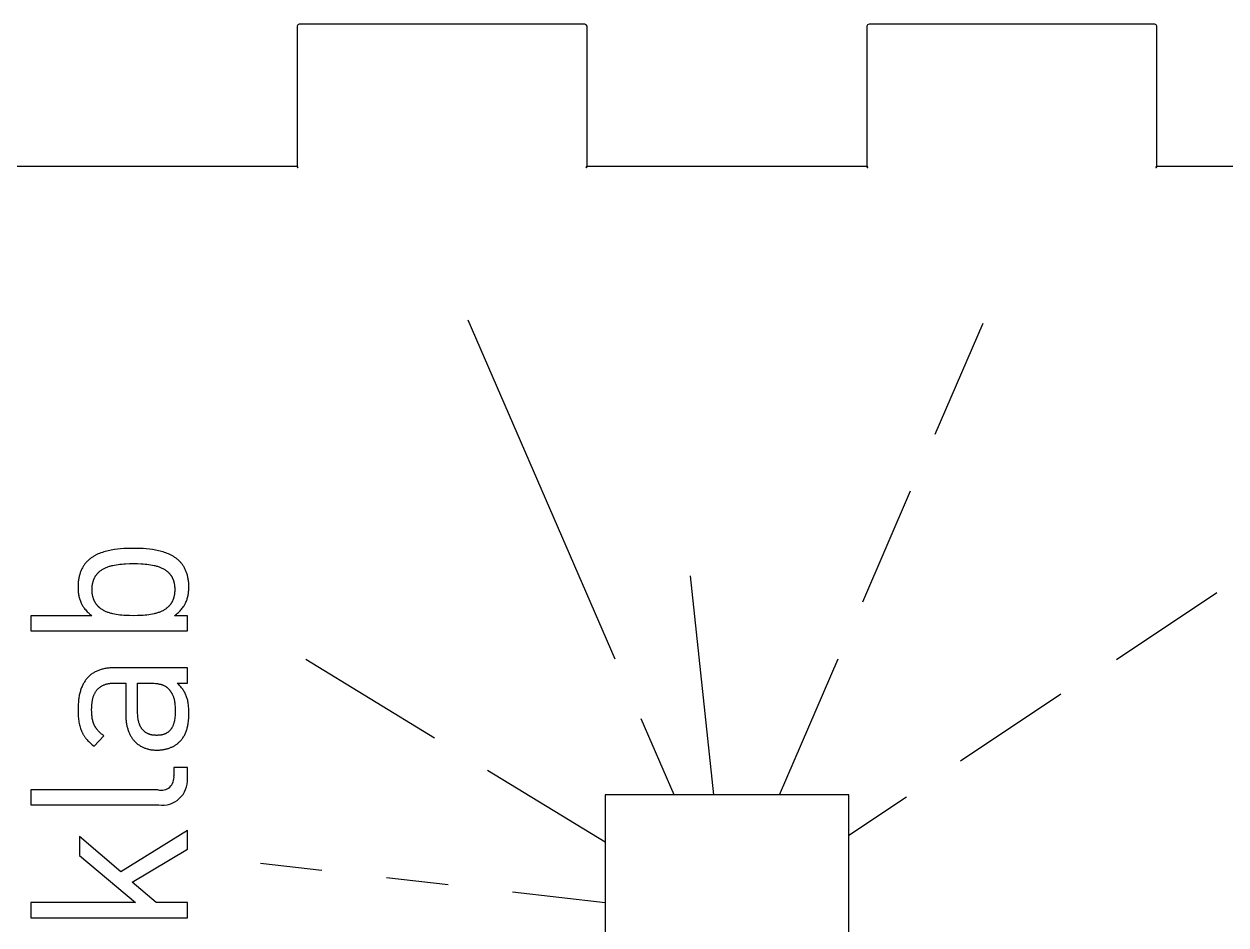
# Model space of a CAD drawing. Extents: x -86 to 84, y -61 to 112.
# Drawn here: x 4.38 to 38.13, y 74.99 to 100.3 of the extents above; entities that cross this region are included whole.
import ezdxf

# ---------------------------------------------------------------- set-up
doc = ezdxf.new("R2010")
doc.units = 0
doc.header["$MEASUREMENT"] = 0
doc.layers.add('CUT', color=30, linetype='CONTINUOUS')
doc.layers.add('ETCH', color=96, linetype='CONTINUOUS')

msp = doc.modelspace()

# ---------------------------------------------------------------- linework, layer by layer
at = {"layer": 'CUT', "color": 0}
for p, q in [((12.069, 100.279), (12.05, 100.242)), ((12.05, 100.242), (12.05, 100.229)), ((12.05, 100.229), (12.05, 96.299)), ((12.106, 100.299), (12.069, 100.279)), ((12.119, 100.299), (12.106, 100.299)), ((20.119, 100.299), (12.119, 100.299)), ((20.132, 100.299), (20.119, 100.299)), ((20.169, 100.279), (20.132, 100.299)), ((20.19, 100.242), (20.169, 100.279)), ((20.19, 100.229), (20.19, 100.242)), ((20.19, 96.299), (20.19, 100.229)), ((28.069, 100.279), (28.049, 100.242)), ((28.049, 100.242), (28.049, 100.229)), ((28.049, 100.229), (28.049, 96.299)), ((28.107, 100.299), (28.069, 100.279)), ((28.119, 100.299), (28.107, 100.299)), ((36.118, 100.299), (28.119, 100.299)), ((36.131, 100.299), (36.118, 100.299)), ((36.168, 100.279), (36.131, 100.299)), ((36.189, 100.242), (36.168, 100.279)), ((36.189, 100.229), (36.189, 100.242)), ((36.189, 96.299), (36.189, 100.229)), ((12.05, 96.299), (4.189, 96.299)), ((12.05, 96.299), (12.05, 96.292)), ((12.057, 96.299), (12.05, 96.299)), ((12.05, 96.292), (12.059, 96.271)), ((12.078, 96.29), (12.057, 96.299)), ((12.059, 96.271), (12.075, 96.273)), ((12.075, 96.273), (12.078, 96.29)), ((20.181, 96.299), (20.16, 96.29)), ((20.16, 96.29), (20.162, 96.273)), ((20.162, 96.273), (20.179, 96.271)), ((20.179, 96.271), (20.19, 96.292)), ((20.19, 96.299), (20.181, 96.299)), ((28.049, 96.299), (20.19, 96.299)), ((20.19, 96.292), (20.19, 96.299)), ((28.049, 96.299), (28.049, 96.292)), ((28.055, 96.299), (28.049, 96.299)), ((28.049, 96.292), (28.058, 96.271)), ((28.078, 96.29), (28.055, 96.299)), ((28.058, 96.271), (28.075, 96.273)), ((28.075, 96.273), (28.078, 96.29)), ((36.181, 96.299), (36.158, 96.29)), ((36.158, 96.29), (36.161, 96.273)), ((36.161, 96.273), (36.178, 96.271)), ((36.178, 96.271), (36.189, 96.292)), ((36.189, 96.299), (36.181, 96.299)), ((44.049, 96.299), (36.189, 96.299)), ((36.189, 96.292), (36.189, 96.299))]:
    msp.add_line(p, q, dxfattribs=at)
at = {"layer": 'CUT'}
for p, q in [((20.701, 78.649), (20.701, 71.809)), ((27.541, 78.649), (20.701, 78.649)), ((27.541, 71.809), (27.541, 78.649))]:
    msp.add_line(p, q, dxfattribs=at)
at = {"layer": 'ETCH'}
for p, q in [((20.984, 82.461), (16.855, 91.984)), ((29.964, 88.782), (31.308, 91.9)), ((27.93, 84.066), (29.275, 87.184)), ((6.393, 85.378), (6.376, 85.369)), ((6.43, 85.397), (6.393, 85.378)), ((6.467, 85.414), (6.43, 85.397)), ((6.505, 85.43), (6.467, 85.414)), ((6.544, 85.445), (6.505, 85.43)), ((6.583, 85.459), (6.544, 85.445)), ((6.624, 85.472), (6.583, 85.459)), ((6.664, 85.484), (6.624, 85.472)), ((6.706, 85.495), (6.664, 85.484)), ((6.748, 85.505), (6.706, 85.495)), ((6.79, 85.514), (6.748, 85.505)), ((6.833, 85.523), (6.79, 85.514)), ((6.876, 85.53), (6.833, 85.523)), ((6.919, 85.537), (6.876, 85.53)), ((7.007, 85.549), (6.919, 85.537)), ((7.096, 85.558), (7.007, 85.549)), ((7.186, 85.564), (7.096, 85.558)), ((7.276, 85.569), (7.186, 85.564)), ((7.366, 85.571), (7.276, 85.569)), ((7.455, 85.572), (7.366, 85.571)), ((7.544, 85.571), (7.455, 85.572)), ((7.634, 85.569), (7.544, 85.571)), ((7.724, 85.564), (7.634, 85.569)), ((7.814, 85.558), (7.724, 85.564)), ((7.903, 85.549), (7.814, 85.558)), ((7.991, 85.537), (7.903, 85.549)), ((8.034, 85.53), (7.991, 85.537)), ((8.077, 85.523), (8.034, 85.53)), ((8.12, 85.514), (8.077, 85.523)), ((8.163, 85.505), (8.12, 85.514)), ((8.204, 85.495), (8.163, 85.505)), ((8.246, 85.484), (8.204, 85.495)), ((8.286, 85.472), (8.246, 85.484)), ((8.327, 85.459), (8.286, 85.472)), ((8.366, 85.445), (8.327, 85.459)), ((8.405, 85.43), (8.366, 85.445)), ((8.443, 85.414), (8.405, 85.43)), ((8.48, 85.397), (8.443, 85.414)), ((8.517, 85.378), (8.48, 85.397)), ((8.534, 85.369), (8.517, 85.378)), ((6.032, 85.043), (6.021, 85.022)), ((6.044, 85.062), (6.032, 85.043)), ((6.056, 85.082), (6.044, 85.062)), ((6.068, 85.1), (6.056, 85.082)), ((6.081, 85.119), (6.068, 85.1)), ((6.094, 85.136), (6.081, 85.119)), ((6.108, 85.153), (6.094, 85.136)), ((6.121, 85.17), (6.108, 85.153)), ((6.136, 85.186), (6.121, 85.17)), ((6.15, 85.201), (6.136, 85.186)), ((6.165, 85.216), (6.15, 85.201)), ((6.18, 85.23), (6.165, 85.216)), ((6.195, 85.243), (6.18, 85.23)), ((6.21, 85.256), (6.195, 85.243)), ((6.225, 85.269), (6.21, 85.256)), ((6.241, 85.281), (6.225, 85.269)), ((6.257, 85.293), (6.241, 85.281)), ((6.273, 85.305), (6.257, 85.293)), ((6.29, 85.316), (6.273, 85.305)), ((6.306, 85.328), (6.29, 85.316)), ((6.323, 85.338), (6.306, 85.328)), ((6.34, 85.349), (6.323, 85.338)), ((6.358, 85.359), (6.34, 85.349)), ((6.376, 85.369), (6.358, 85.359)), ((6.694, 85.037), (6.715, 85.045)), ((6.715, 85.045), (6.737, 85.053)), ((6.737, 85.053), (6.759, 85.061)), ((6.759, 85.061), (6.782, 85.068)), ((6.782, 85.068), (6.804, 85.075)), ((6.804, 85.075), (6.827, 85.082)), ((6.827, 85.082), (6.851, 85.088)), ((6.851, 85.088), (6.875, 85.093)), ((6.875, 85.093), (6.923, 85.104)), ((6.923, 85.104), (6.973, 85.113)), ((6.973, 85.113), (7.024, 85.12)), ((7.024, 85.12), (7.075, 85.127)), ((7.075, 85.127), (7.128, 85.132)), ((7.128, 85.132), (7.181, 85.136)), ((7.181, 85.136), (7.235, 85.14)), ((7.235, 85.14), (7.344, 85.144)), ((7.344, 85.144), (7.455, 85.145)), ((7.455, 85.145), (7.566, 85.144)), ((7.566, 85.144), (7.675, 85.14)), ((7.675, 85.14), (7.729, 85.136)), ((7.729, 85.136), (7.782, 85.132)), ((7.782, 85.132), (7.835, 85.127)), ((7.835, 85.127), (7.886, 85.12)), ((7.886, 85.12), (7.937, 85.113)), ((7.937, 85.113), (7.987, 85.104)), ((7.987, 85.104), (8.035, 85.093)), ((8.035, 85.093), (8.059, 85.088)), ((8.059, 85.088), (8.083, 85.082)), ((8.083, 85.082), (8.106, 85.075)), ((8.106, 85.075), (8.129, 85.068)), ((8.129, 85.068), (8.151, 85.061)), ((8.151, 85.061), (8.173, 85.053)), ((8.173, 85.053), (8.195, 85.045)), ((8.195, 85.045), (8.216, 85.037)), ((8.552, 85.359), (8.534, 85.369)), ((8.57, 85.349), (8.552, 85.359)), ((8.587, 85.338), (8.57, 85.349)), ((8.604, 85.328), (8.587, 85.338)), ((8.621, 85.316), (8.604, 85.328)), ((8.637, 85.305), (8.621, 85.316)), ((8.653, 85.293), (8.637, 85.305)), ((8.669, 85.281), (8.653, 85.293)), ((8.685, 85.269), (8.669, 85.281)), ((8.7, 85.256), (8.685, 85.269)), ((8.716, 85.243), (8.7, 85.256)), ((8.73, 85.23), (8.716, 85.243)), ((8.745, 85.216), (8.73, 85.23)), ((8.76, 85.201), (8.745, 85.216)), ((8.775, 85.186), (8.76, 85.201)), ((8.789, 85.17), (8.775, 85.186)), ((8.803, 85.153), (8.789, 85.17)), ((8.816, 85.136), (8.803, 85.153)), ((8.829, 85.119), (8.816, 85.136)), ((8.842, 85.1), (8.829, 85.119)), ((8.854, 85.082), (8.842, 85.1)), ((8.866, 85.062), (8.854, 85.082)), ((8.878, 85.043), (8.866, 85.062)), ((8.889, 85.022), (8.878, 85.043)), ((5.918, 84.719), (5.914, 84.693)), ((5.923, 84.745), (5.918, 84.719)), ((5.929, 84.77), (5.923, 84.745)), ((5.935, 84.795), (5.929, 84.77)), ((5.941, 84.819), (5.935, 84.795)), ((5.948, 84.844), (5.941, 84.819)), ((5.956, 84.867), (5.948, 84.844)), ((5.964, 84.891), (5.956, 84.867)), ((5.972, 84.914), (5.964, 84.891)), ((5.981, 84.936), (5.972, 84.914)), ((5.99, 84.959), (5.981, 84.936)), ((6, 84.98), (5.99, 84.959)), ((6.01, 85.001), (6, 84.98)), ((6.021, 85.022), (6.01, 85.001)), ((6.342, 84.697), (6.346, 84.708)), ((6.346, 84.708), (6.351, 84.719)), ((6.351, 84.719), (6.356, 84.729)), ((6.356, 84.729), (6.36, 84.739)), ((6.36, 84.739), (6.365, 84.749)), ((6.365, 84.749), (6.37, 84.759)), ((6.37, 84.759), (6.376, 84.769)), ((6.376, 84.769), (6.381, 84.779)), ((6.381, 84.779), (6.387, 84.788)), ((6.387, 84.788), (6.393, 84.797)), ((6.393, 84.797), (6.399, 84.807)), ((6.399, 84.807), (6.405, 84.815)), ((6.405, 84.815), (6.411, 84.824)), ((6.411, 84.824), (6.417, 84.833)), ((6.417, 84.833), (6.424, 84.841)), ((6.424, 84.841), (6.431, 84.85)), ((6.431, 84.85), (6.437, 84.858)), ((6.437, 84.858), (6.444, 84.866)), ((6.444, 84.866), (6.452, 84.874)), ((6.452, 84.874), (6.459, 84.882)), ((6.459, 84.882), (6.466, 84.889)), ((6.466, 84.889), (6.474, 84.897)), ((6.474, 84.897), (6.482, 84.904)), ((6.482, 84.904), (6.489, 84.911)), ((6.489, 84.911), (6.497, 84.918)), ((6.497, 84.918), (6.506, 84.925)), ((6.506, 84.925), (6.514, 84.932)), ((6.514, 84.932), (6.522, 84.939)), ((6.522, 84.939), (6.539, 84.952)), ((6.539, 84.952), (6.557, 84.964)), ((6.557, 84.964), (6.575, 84.976)), ((6.575, 84.976), (6.594, 84.987)), ((6.594, 84.987), (6.613, 84.998)), ((6.613, 84.998), (6.633, 85.008)), ((6.633, 85.008), (6.653, 85.018)), ((6.653, 85.018), (6.673, 85.028)), ((6.673, 85.028), (6.694, 85.037)), ((8.216, 85.037), (8.237, 85.028)), ((8.237, 85.028), (8.257, 85.018)), ((8.257, 85.018), (8.277, 85.008)), ((8.277, 85.008), (8.297, 84.998)), ((8.297, 84.998), (8.316, 84.987)), ((8.316, 84.987), (8.335, 84.976)), ((8.335, 84.976), (8.353, 84.964)), ((8.353, 84.964), (8.371, 84.952)), ((8.371, 84.952), (8.388, 84.939)), ((8.388, 84.939), (8.396, 84.932)), ((8.396, 84.932), (8.405, 84.925)), ((8.405, 84.925), (8.413, 84.918)), ((8.413, 84.918), (8.421, 84.911)), ((8.421, 84.911), (8.429, 84.904)), ((8.429, 84.904), (8.436, 84.897)), ((8.436, 84.897), (8.444, 84.889)), ((8.444, 84.889), (8.451, 84.882)), ((8.451, 84.882), (8.459, 84.874)), ((8.459, 84.874), (8.466, 84.866)), ((8.466, 84.866), (8.473, 84.858)), ((8.473, 84.858), (8.48, 84.85)), ((8.48, 84.85), (8.486, 84.841)), ((8.486, 84.841), (8.493, 84.833)), ((8.493, 84.833), (8.499, 84.824)), ((8.499, 84.824), (8.505, 84.815)), ((8.505, 84.815), (8.512, 84.807)), ((8.512, 84.807), (8.517, 84.797)), ((8.517, 84.797), (8.523, 84.788)), ((8.523, 84.788), (8.529, 84.779)), ((8.529, 84.779), (8.534, 84.769)), ((8.534, 84.769), (8.54, 84.759)), ((8.54, 84.759), (8.545, 84.749)), ((8.545, 84.749), (8.55, 84.739)), ((8.55, 84.739), (8.555, 84.729)), ((8.555, 84.729), (8.559, 84.719)), ((8.559, 84.719), (8.564, 84.708)), ((8.564, 84.708), (8.568, 84.697)), ((8.9, 85.001), (8.889, 85.022)), ((8.91, 84.98), (8.9, 85.001)), ((8.92, 84.959), (8.91, 84.98)), ((8.929, 84.936), (8.92, 84.959)), ((8.938, 84.914), (8.929, 84.936)), ((8.946, 84.891), (8.938, 84.914)), ((8.954, 84.867), (8.946, 84.891)), ((8.962, 84.844), (8.954, 84.867)), ((8.969, 84.819), (8.962, 84.844)), ((8.975, 84.795), (8.969, 84.819)), ((8.981, 84.77), (8.975, 84.795)), ((8.987, 84.745), (8.981, 84.77)), ((8.992, 84.719), (8.987, 84.745)), ((8.996, 84.693), (8.992, 84.719)), ((23.754, 78.649), (23.096, 84.797)), ((5.901, 84.56), (5.9, 84.533)), ((5.9, 84.533), (5.9, 84.505)), ((5.9, 84.505), (5.9, 84.445)), ((5.9, 84.445), (5.902, 84.416)), ((5.902, 84.587), (5.901, 84.56)), ((5.904, 84.614), (5.902, 84.587)), ((5.902, 84.416), (5.903, 84.387)), ((5.903, 84.387), (5.906, 84.359)), ((5.907, 84.641), (5.904, 84.614)), ((5.91, 84.667), (5.907, 84.641)), ((5.914, 84.693), (5.91, 84.667)), ((6.295, 84.445), (6.296, 84.474)), ((6.295, 84.416), (6.295, 84.445)), ((6.295, 84.387), (6.295, 84.416)), ((6.296, 84.358), (6.295, 84.387)), ((6.296, 84.474), (6.298, 84.502)), ((6.298, 84.502), (6.301, 84.529)), ((6.301, 84.529), (6.305, 84.555)), ((6.305, 84.555), (6.309, 84.58)), ((6.309, 84.58), (6.314, 84.605)), ((6.314, 84.605), (6.317, 84.617)), ((6.317, 84.617), (6.32, 84.629)), ((6.32, 84.629), (6.323, 84.641)), ((6.323, 84.641), (6.327, 84.653)), ((6.327, 84.653), (6.33, 84.664)), ((6.33, 84.664), (6.334, 84.675)), ((6.334, 84.675), (6.338, 84.686)), ((6.338, 84.686), (6.342, 84.697)), ((8.568, 84.697), (8.572, 84.686)), ((8.572, 84.686), (8.576, 84.675)), ((8.576, 84.675), (8.58, 84.664)), ((8.58, 84.664), (8.583, 84.653)), ((8.583, 84.653), (8.587, 84.641)), ((8.587, 84.641), (8.59, 84.629)), ((8.59, 84.629), (8.593, 84.617)), ((8.593, 84.617), (8.596, 84.605)), ((8.596, 84.605), (8.601, 84.58)), ((8.601, 84.58), (8.605, 84.555)), ((8.605, 84.555), (8.609, 84.529)), ((8.609, 84.529), (8.612, 84.502)), ((8.612, 84.502), (8.614, 84.474)), ((8.614, 84.474), (8.615, 84.445)), ((8.615, 84.387), (8.614, 84.358)), ((8.615, 84.445), (8.615, 84.416)), ((8.615, 84.416), (8.615, 84.387)), ((9, 84.667), (8.996, 84.693)), ((9.003, 84.641), (9, 84.667)), ((9.006, 84.614), (9.003, 84.641)), ((9.004, 84.359), (9.006, 84.387)), ((9.008, 84.587), (9.006, 84.614)), ((9.006, 84.387), (9.008, 84.416)), ((9.009, 84.56), (9.008, 84.587)), ((9.008, 84.416), (9.01, 84.445)), ((9.01, 84.533), (9.009, 84.56)), ((9.011, 84.505), (9.01, 84.533)), ((9.01, 84.445), (9.011, 84.505)), ((5.906, 84.359), (5.908, 84.33)), ((5.908, 84.33), (5.912, 84.302)), ((5.912, 84.302), (5.916, 84.274)), ((5.916, 84.274), (5.921, 84.247)), ((5.921, 84.247), (5.926, 84.22)), ((5.926, 84.22), (5.933, 84.193)), ((5.933, 84.193), (5.94, 84.166)), ((5.94, 84.166), (5.947, 84.14)), ((5.947, 84.14), (5.956, 84.113)), ((5.956, 84.113), (5.966, 84.087)), ((5.966, 84.087), (5.976, 84.062)), ((5.976, 84.062), (5.987, 84.036)), ((5.987, 84.036), (6, 84.011)), ((6.298, 84.33), (6.296, 84.358)), ((6.301, 84.303), (6.298, 84.33)), ((6.305, 84.277), (6.301, 84.303)), ((6.309, 84.251), (6.305, 84.277)), ((6.314, 84.226), (6.309, 84.251)), ((6.317, 84.214), (6.314, 84.226)), ((6.32, 84.202), (6.317, 84.214)), ((6.323, 84.19), (6.32, 84.202)), ((6.327, 84.179), (6.323, 84.19)), ((6.33, 84.167), (6.327, 84.179)), ((6.334, 84.156), (6.33, 84.167)), ((6.338, 84.145), (6.334, 84.156)), ((6.342, 84.134), (6.338, 84.145)), ((6.346, 84.123), (6.342, 84.134)), ((6.351, 84.113), (6.346, 84.123)), ((6.356, 84.102), (6.351, 84.113)), ((6.36, 84.092), (6.356, 84.102)), ((6.365, 84.082), (6.36, 84.092)), ((6.37, 84.072), (6.365, 84.082)), ((6.376, 84.062), (6.37, 84.072)), ((6.381, 84.052), (6.376, 84.062)), ((6.387, 84.043), (6.381, 84.052)), ((6.393, 84.034), (6.387, 84.043)), ((6.399, 84.024), (6.393, 84.034)), ((8.517, 84.034), (8.512, 84.024)), ((8.523, 84.043), (8.517, 84.034)), ((8.529, 84.052), (8.523, 84.043)), ((8.534, 84.062), (8.529, 84.052)), ((8.54, 84.072), (8.534, 84.062)), ((8.545, 84.082), (8.54, 84.072)), ((8.55, 84.092), (8.545, 84.082)), ((8.555, 84.102), (8.55, 84.092)), ((8.559, 84.113), (8.555, 84.102)), ((8.564, 84.123), (8.559, 84.113)), ((8.568, 84.134), (8.564, 84.123)), ((8.572, 84.145), (8.568, 84.134)), ((8.576, 84.156), (8.572, 84.145)), ((8.58, 84.167), (8.576, 84.156)), ((8.583, 84.179), (8.58, 84.167)), ((8.587, 84.19), (8.583, 84.179)), ((8.59, 84.202), (8.587, 84.19)), ((8.593, 84.214), (8.59, 84.202)), ((8.596, 84.226), (8.593, 84.214)), ((8.601, 84.251), (8.596, 84.226)), ((8.605, 84.277), (8.601, 84.251)), ((8.609, 84.303), (8.605, 84.277)), ((8.612, 84.33), (8.609, 84.303)), ((8.614, 84.358), (8.612, 84.33)), ((8.906, 84.011), (8.919, 84.036)), ((8.919, 84.036), (8.93, 84.062)), ((8.93, 84.062), (8.941, 84.087)), ((8.941, 84.087), (8.951, 84.113)), ((8.951, 84.113), (8.96, 84.14)), ((8.96, 84.14), (8.968, 84.166)), ((8.968, 84.166), (8.976, 84.193)), ((8.976, 84.193), (8.982, 84.22)), ((8.982, 84.22), (8.988, 84.247)), ((8.988, 84.247), (8.993, 84.274)), ((8.993, 84.274), (8.997, 84.302)), ((8.997, 84.302), (9.001, 84.33)), ((9.001, 84.33), (9.004, 84.359)), ((35.056, 82.451), (37.871, 84.332)), ((6, 84.011), (6.006, 83.999)), ((6.006, 83.999), (6.013, 83.986)), ((6.013, 83.986), (6.02, 83.974)), ((6.02, 83.974), (6.027, 83.961)), ((6.027, 83.961), (6.035, 83.949)), ((6.035, 83.949), (6.042, 83.937)), ((6.042, 83.937), (6.05, 83.925)), ((6.05, 83.925), (6.059, 83.913)), ((6.059, 83.913), (6.076, 83.889)), ((6.076, 83.889), (6.095, 83.865)), ((6.095, 83.865), (6.115, 83.841)), ((6.115, 83.841), (6.136, 83.818)), ((6.136, 83.818), (6.158, 83.794)), ((6.158, 83.794), (6.181, 83.771)), ((6.181, 83.771), (6.206, 83.748)), ((6.206, 83.748), (6.232, 83.726)), ((6.232, 83.726), (6.26, 83.703)), ((6.26, 83.703), (6.288, 83.681)), ((6.405, 84.015), (6.399, 84.024)), ((6.411, 84.006), (6.405, 84.015)), ((6.417, 83.998), (6.411, 84.006)), ((6.424, 83.989), (6.417, 83.998)), ((6.431, 83.981), (6.424, 83.989)), ((6.437, 83.973), (6.431, 83.981)), ((6.444, 83.964), (6.437, 83.973)), ((6.452, 83.956), (6.444, 83.964)), ((6.459, 83.949), (6.452, 83.956)), ((6.466, 83.941), (6.459, 83.949)), ((6.474, 83.933), (6.466, 83.941)), ((6.482, 83.926), (6.474, 83.933)), ((6.489, 83.919), (6.482, 83.926)), ((6.497, 83.912), (6.489, 83.919)), ((6.506, 83.905), (6.497, 83.912)), ((6.514, 83.898), (6.506, 83.905)), ((6.522, 83.891), (6.514, 83.898)), ((6.539, 83.878), (6.522, 83.891)), ((6.557, 83.866), (6.539, 83.878)), ((6.575, 83.854), (6.557, 83.866)), ((6.594, 83.842), (6.575, 83.854)), ((6.613, 83.831), (6.594, 83.842)), ((6.633, 83.821), (6.613, 83.831)), ((6.653, 83.811), (6.633, 83.821)), ((6.673, 83.801), (6.653, 83.811)), ((6.694, 83.792), (6.673, 83.801)), ((6.715, 83.783), (6.694, 83.792)), ((6.737, 83.775), (6.715, 83.783)), ((6.759, 83.767), (6.737, 83.775)), ((6.782, 83.76), (6.759, 83.767)), ((6.804, 83.753), (6.782, 83.76)), ((6.827, 83.746), (6.804, 83.753)), ((6.851, 83.74), (6.827, 83.746)), ((6.875, 83.734), (6.851, 83.74)), ((6.923, 83.724), (6.875, 83.734)), ((6.973, 83.715), (6.923, 83.724)), ((7.024, 83.707), (6.973, 83.715)), ((7.075, 83.7), (7.024, 83.707)), ((7.128, 83.694), (7.075, 83.7)), ((7.181, 83.69), (7.128, 83.694)), ((7.235, 83.687), (7.181, 83.69)), ((7.729, 83.69), (7.675, 83.687)), ((7.782, 83.694), (7.729, 83.69)), ((7.835, 83.7), (7.782, 83.694)), ((7.886, 83.707), (7.835, 83.7)), ((7.937, 83.715), (7.886, 83.707)), ((7.987, 83.724), (7.937, 83.715)), ((8.035, 83.734), (7.987, 83.724)), ((8.059, 83.74), (8.035, 83.734)), ((8.083, 83.746), (8.059, 83.74)), ((8.106, 83.753), (8.083, 83.746)), ((8.129, 83.76), (8.106, 83.753)), ((8.151, 83.767), (8.129, 83.76)), ((8.173, 83.775), (8.151, 83.767)), ((8.195, 83.783), (8.173, 83.775)), ((8.216, 83.792), (8.195, 83.783)), ((8.237, 83.801), (8.216, 83.792)), ((8.257, 83.811), (8.237, 83.801)), ((8.277, 83.821), (8.257, 83.811)), ((8.297, 83.831), (8.277, 83.821)), ((8.316, 83.842), (8.297, 83.831)), ((8.335, 83.854), (8.316, 83.842)), ((8.353, 83.866), (8.335, 83.854)), ((8.371, 83.878), (8.353, 83.866)), ((8.388, 83.891), (8.371, 83.878)), ((8.396, 83.898), (8.388, 83.891)), ((8.405, 83.905), (8.396, 83.898)), ((8.413, 83.912), (8.405, 83.905)), ((8.421, 83.919), (8.413, 83.912)), ((8.429, 83.926), (8.421, 83.919)), ((8.436, 83.933), (8.429, 83.926)), ((8.444, 83.941), (8.436, 83.933)), ((8.451, 83.949), (8.444, 83.941)), ((8.459, 83.956), (8.451, 83.949)), ((8.466, 83.964), (8.459, 83.956)), ((8.473, 83.973), (8.466, 83.964)), ((8.48, 83.981), (8.473, 83.973)), ((8.486, 83.989), (8.48, 83.981)), ((8.493, 83.998), (8.486, 83.989)), ((8.499, 84.006), (8.493, 83.998)), ((8.505, 84.015), (8.499, 84.006)), ((8.512, 84.024), (8.505, 84.015)), ((8.609, 83.681), (8.639, 83.703)), ((8.639, 83.703), (8.667, 83.726)), ((8.667, 83.726), (8.693, 83.748)), ((8.693, 83.748), (8.719, 83.771)), ((8.719, 83.771), (8.743, 83.794)), ((8.743, 83.794), (8.766, 83.818)), ((8.766, 83.818), (8.787, 83.841)), ((8.787, 83.841), (8.807, 83.865)), ((8.807, 83.865), (8.827, 83.889)), ((8.827, 83.889), (8.845, 83.913)), ((8.845, 83.913), (8.861, 83.937)), ((8.861, 83.937), (8.87, 83.949)), ((8.87, 83.949), (8.877, 83.961)), ((8.877, 83.961), (8.885, 83.974)), ((8.885, 83.974), (8.892, 83.986)), ((8.892, 83.986), (8.899, 83.999)), ((8.899, 83.999), (8.906, 84.011)), ((6.288, 83.681), (4.579, 83.681)), ((4.579, 83.681), (4.579, 83.254)), ((7.344, 83.682), (7.235, 83.687)), ((7.455, 83.681), (7.344, 83.682)), ((7.566, 83.682), (7.455, 83.681)), ((7.675, 83.687), (7.566, 83.682)), ((8.973, 83.681), (8.609, 83.681)), ((8.973, 83.254), (8.973, 83.681)), ((4.579, 83.254), (8.973, 83.254)), ((15.908, 80.244), (12.295, 82.45)), ((25.595, 78.649), (27.241, 82.468)), ((6.244, 82.01), (6.226, 81.995)), ((6.263, 82.025), (6.244, 82.01)), ((6.282, 82.04), (6.263, 82.025)), ((6.301, 82.054), (6.282, 82.04)), ((6.321, 82.067), (6.301, 82.054)), ((6.342, 82.08), (6.321, 82.067)), ((6.363, 82.092), (6.342, 82.08)), ((6.384, 82.104), (6.363, 82.092)), ((6.406, 82.115), (6.384, 82.104)), ((6.429, 82.125), (6.406, 82.115)), ((6.452, 82.135), (6.429, 82.125)), ((6.475, 82.145), (6.452, 82.135)), ((6.499, 82.153), (6.475, 82.145)), ((6.523, 82.162), (6.499, 82.153)), ((6.548, 82.169), (6.523, 82.162)), ((6.573, 82.176), (6.548, 82.169)), ((6.599, 82.183), (6.573, 82.176)), ((6.625, 82.189), (6.599, 82.183)), ((6.652, 82.194), (6.625, 82.189)), ((6.679, 82.199), (6.652, 82.194)), ((6.706, 82.203), (6.679, 82.199)), ((6.734, 82.207), (6.706, 82.203)), ((6.763, 82.21), (6.734, 82.207)), ((6.792, 82.212), (6.763, 82.21)), ((6.821, 82.214), (6.792, 82.212)), ((6.851, 82.216), (6.821, 82.214)), ((6.881, 82.217), (6.851, 82.216)), ((6.912, 82.217), (6.881, 82.217)), ((8.973, 82.217), (6.912, 82.217)), ((8.973, 81.79), (8.973, 82.217)), ((6.001, 81.667), (5.991, 81.641)), ((6.012, 81.692), (6.001, 81.667)), ((6.023, 81.716), (6.012, 81.692)), ((6.034, 81.74), (6.023, 81.716)), ((6.046, 81.763), (6.034, 81.74)), ((6.058, 81.785), (6.046, 81.763)), ((6.071, 81.807), (6.058, 81.785)), ((6.084, 81.828), (6.071, 81.807)), ((6.098, 81.849), (6.084, 81.828)), ((6.112, 81.869), (6.098, 81.849)), ((6.127, 81.889), (6.112, 81.869)), ((6.142, 81.908), (6.127, 81.889)), ((6.158, 81.927), (6.142, 81.908)), ((6.174, 81.944), (6.158, 81.927)), ((6.191, 81.962), (6.174, 81.944)), ((6.208, 81.979), (6.191, 81.962)), ((6.226, 81.995), (6.208, 81.979)), ((6.493, 81.659), (6.505, 81.668)), ((6.505, 81.668), (6.517, 81.677)), ((6.517, 81.677), (6.53, 81.686)), ((6.53, 81.686), (6.543, 81.695)), ((6.543, 81.695), (6.556, 81.703)), ((6.556, 81.703), (6.569, 81.71)), ((6.569, 81.71), (6.583, 81.718)), ((6.583, 81.718), (6.597, 81.724)), ((6.597, 81.724), (6.612, 81.731)), ((6.612, 81.731), (6.627, 81.737)), ((6.627, 81.737), (6.642, 81.743)), ((6.642, 81.743), (6.657, 81.749)), ((6.657, 81.749), (6.673, 81.754)), ((6.673, 81.754), (6.689, 81.758)), ((6.689, 81.758), (6.706, 81.763)), ((6.706, 81.763), (6.722, 81.767)), ((6.722, 81.767), (6.739, 81.771)), ((6.739, 81.771), (6.757, 81.774)), ((6.757, 81.774), (6.775, 81.777)), ((6.775, 81.777), (6.793, 81.78)), ((6.793, 81.78), (6.811, 81.782)), ((6.811, 81.782), (6.83, 81.784)), ((6.83, 81.784), (6.849, 81.786)), ((6.849, 81.786), (6.868, 81.788)), ((6.868, 81.788), (6.908, 81.79)), ((6.908, 81.79), (6.949, 81.79)), ((6.949, 81.79), (7.239, 81.79)), ((7.239, 81.79), (7.239, 80.913)), ((7.572, 81.79), (7.899, 81.79)), ((7.572, 80.972), (7.572, 81.79)), ((7.899, 81.79), (7.946, 81.79)), ((7.946, 81.79), (7.991, 81.788)), ((7.991, 81.788), (8.033, 81.785)), ((8.033, 81.785), (8.074, 81.781)), ((8.074, 81.781), (8.094, 81.779)), ((8.094, 81.779), (8.113, 81.776)), ((8.113, 81.776), (8.132, 81.773)), ((8.132, 81.773), (8.151, 81.77)), ((8.151, 81.77), (8.169, 81.766)), ((8.169, 81.766), (8.186, 81.762)), ((8.186, 81.762), (8.203, 81.758)), ((8.203, 81.758), (8.22, 81.754)), ((8.22, 81.754), (8.236, 81.749)), ((8.236, 81.749), (8.251, 81.744)), ((8.251, 81.744), (8.267, 81.739)), ((8.267, 81.739), (8.281, 81.733)), ((8.281, 81.733), (8.296, 81.727)), ((8.296, 81.727), (8.31, 81.721)), ((8.31, 81.721), (8.323, 81.715)), ((8.323, 81.715), (8.336, 81.708)), ((8.336, 81.708), (8.349, 81.701)), ((8.349, 81.701), (8.361, 81.693)), ((8.361, 81.693), (8.367, 81.689)), ((8.367, 81.689), (8.372, 81.685)), ((8.372, 81.685), (8.378, 81.681)), ((8.378, 81.681), (8.384, 81.677)), ((8.384, 81.677), (8.389, 81.673)), ((8.389, 81.673), (8.394, 81.669)), ((8.394, 81.669), (8.4, 81.665)), ((8.4, 81.665), (8.405, 81.66)), ((8.683, 81.79), (8.973, 81.79)), ((8.706, 81.768), (8.683, 81.79)), ((8.728, 81.746), (8.706, 81.768)), ((8.748, 81.724), (8.728, 81.746)), ((8.768, 81.702), (8.748, 81.724)), ((8.787, 81.68), (8.768, 81.702)), ((8.805, 81.658), (8.787, 81.68)), ((5.92, 81.356), (5.916, 81.324)), ((5.925, 81.387), (5.92, 81.356)), ((5.931, 81.418), (5.925, 81.387)), ((5.936, 81.448), (5.931, 81.418)), ((5.943, 81.477), (5.936, 81.448)), ((5.95, 81.506), (5.943, 81.477)), ((5.957, 81.534), (5.95, 81.506)), ((5.965, 81.562), (5.957, 81.534)), ((5.973, 81.589), (5.965, 81.562)), ((5.982, 81.615), (5.973, 81.589)), ((5.991, 81.641), (5.982, 81.615)), ((6.306, 81.31), (6.31, 81.33)), ((6.31, 81.33), (6.314, 81.349)), ((6.314, 81.349), (6.319, 81.367)), ((6.319, 81.367), (6.324, 81.385)), ((6.324, 81.385), (6.329, 81.403)), ((6.329, 81.403), (6.335, 81.42)), ((6.335, 81.42), (6.341, 81.437)), ((6.341, 81.437), (6.347, 81.453)), ((6.347, 81.453), (6.354, 81.469)), ((6.354, 81.469), (6.361, 81.484)), ((6.361, 81.484), (6.368, 81.499)), ((6.368, 81.499), (6.376, 81.514)), ((6.376, 81.514), (6.384, 81.528)), ((6.384, 81.528), (6.392, 81.542)), ((6.392, 81.542), (6.401, 81.556)), ((6.401, 81.556), (6.41, 81.569)), ((6.41, 81.569), (6.419, 81.581)), ((6.419, 81.581), (6.429, 81.594)), ((6.429, 81.594), (6.439, 81.605)), ((6.439, 81.605), (6.449, 81.617)), ((6.449, 81.617), (6.46, 81.628)), ((6.46, 81.628), (6.47, 81.639)), ((6.47, 81.639), (6.482, 81.649)), ((6.482, 81.649), (6.493, 81.659)), ((8.405, 81.66), (8.41, 81.656)), ((8.41, 81.656), (8.415, 81.651)), ((8.415, 81.651), (8.419, 81.647)), ((8.419, 81.647), (8.424, 81.642)), ((8.424, 81.642), (8.441, 81.625)), ((8.441, 81.625), (8.449, 81.616)), ((8.449, 81.616), (8.457, 81.607)), ((8.457, 81.607), (8.465, 81.598)), ((8.465, 81.598), (8.472, 81.589)), ((8.472, 81.589), (8.479, 81.58)), ((8.479, 81.58), (8.486, 81.571)), ((8.486, 81.571), (8.493, 81.562)), ((8.493, 81.562), (8.499, 81.553)), ((8.499, 81.553), (8.506, 81.544)), ((8.506, 81.544), (8.512, 81.535)), ((8.512, 81.535), (8.518, 81.526)), ((8.518, 81.526), (8.523, 81.516)), ((8.523, 81.516), (8.529, 81.507)), ((8.529, 81.507), (8.534, 81.498)), ((8.534, 81.498), (8.539, 81.488)), ((8.539, 81.488), (8.544, 81.479)), ((8.544, 81.479), (8.553, 81.46)), ((8.553, 81.46), (8.562, 81.44)), ((8.562, 81.44), (8.57, 81.421)), ((8.57, 81.421), (8.577, 81.401)), ((8.577, 81.401), (8.584, 81.381)), ((8.584, 81.381), (8.59, 81.361)), ((8.59, 81.361), (8.595, 81.34)), ((8.595, 81.34), (8.6, 81.32)), ((8.822, 81.636), (8.805, 81.658)), ((8.839, 81.614), (8.822, 81.636)), ((8.854, 81.591), (8.839, 81.614)), ((8.869, 81.569), (8.854, 81.591)), ((8.882, 81.546), (8.869, 81.569)), ((8.895, 81.523), (8.882, 81.546)), ((8.908, 81.499), (8.895, 81.523)), ((8.919, 81.476), (8.908, 81.499)), ((8.93, 81.452), (8.919, 81.476)), ((8.94, 81.427), (8.93, 81.452)), ((8.949, 81.402), (8.94, 81.427)), ((8.957, 81.377), (8.949, 81.402)), ((8.965, 81.351), (8.957, 81.377)), ((8.972, 81.324), (8.965, 81.351)), ((30.674, 79.609), (33.489, 81.49)), ((5.901, 81.122), (5.9, 81.049)), ((5.9, 81.049), (5.901, 80.962)), ((5.904, 81.191), (5.901, 81.122)), ((5.909, 81.259), (5.904, 81.191)), ((5.916, 81.324), (5.909, 81.259)), ((6.282, 81.043), (6.283, 81.092)), ((6.283, 80.976), (6.282, 81.043)), ((6.283, 81.092), (6.285, 81.14)), ((6.285, 81.14), (6.288, 81.185)), ((6.288, 81.185), (6.293, 81.229)), ((6.293, 81.229), (6.295, 81.25)), ((6.295, 81.25), (6.299, 81.27)), ((6.299, 81.27), (6.302, 81.291)), ((6.302, 81.291), (6.306, 81.31)), ((8.6, 81.32), (8.605, 81.299)), ((8.605, 81.299), (8.609, 81.278)), ((8.609, 81.278), (8.612, 81.257)), ((8.612, 81.257), (8.615, 81.236)), ((8.615, 81.236), (8.618, 81.215)), ((8.618, 81.215), (8.622, 81.171)), ((8.622, 81.171), (8.625, 81.127)), ((8.625, 81.127), (8.627, 81.082)), ((8.627, 81.082), (8.628, 80.99)), ((8.628, 80.99), (8.627, 80.947)), ((8.979, 81.297), (8.972, 81.324)), ((8.984, 81.269), (8.979, 81.297)), ((8.99, 81.241), (8.984, 81.269)), ((8.994, 81.212), (8.99, 81.241)), ((8.998, 81.182), (8.994, 81.212)), ((9.001, 81.151), (8.998, 81.182)), ((9.004, 81.12), (9.001, 81.151)), ((9.007, 81.087), (9.004, 81.12)), ((9.01, 81.02), (9.007, 81.087)), ((9.011, 80.949), (9.01, 81.02)), ((5.901, 80.962), (5.905, 80.88)), ((5.905, 80.88), (5.907, 80.84)), ((5.907, 80.84), (5.911, 80.8)), ((5.911, 80.8), (5.915, 80.762)), ((5.915, 80.762), (5.921, 80.725)), ((5.921, 80.725), (5.926, 80.688)), ((5.926, 80.688), (5.933, 80.653)), ((5.933, 80.653), (5.941, 80.618)), ((6.285, 80.943), (6.283, 80.976)), ((6.287, 80.912), (6.285, 80.943)), ((6.289, 80.881), (6.287, 80.912)), ((6.292, 80.852), (6.289, 80.881)), ((6.296, 80.823), (6.292, 80.852)), ((6.301, 80.795), (6.296, 80.823)), ((6.306, 80.768), (6.301, 80.795)), ((6.311, 80.742), (6.306, 80.768)), ((6.318, 80.717), (6.311, 80.742)), ((6.325, 80.692), (6.318, 80.717)), ((6.329, 80.68), (6.325, 80.692)), ((6.333, 80.668), (6.329, 80.68)), ((6.337, 80.656), (6.333, 80.668)), ((6.341, 80.645), (6.337, 80.656)), ((7.239, 80.913), (7.24, 80.853)), ((7.24, 80.853), (7.241, 80.823)), ((7.241, 80.823), (7.243, 80.794)), ((7.243, 80.794), (7.245, 80.766)), ((7.245, 80.766), (7.248, 80.737)), ((7.248, 80.737), (7.251, 80.71)), ((7.251, 80.71), (7.255, 80.683)), ((7.255, 80.683), (7.259, 80.656)), ((7.259, 80.656), (7.264, 80.629)), ((7.573, 80.932), (7.572, 80.972)), ((7.574, 80.893), (7.573, 80.932)), ((7.577, 80.855), (7.574, 80.893)), ((7.581, 80.818), (7.577, 80.855)), ((7.586, 80.783), (7.581, 80.818)), ((7.589, 80.766), (7.586, 80.783)), ((7.592, 80.749), (7.589, 80.766)), ((7.595, 80.733), (7.592, 80.749)), ((7.599, 80.717), (7.595, 80.733)), ((7.603, 80.701), (7.599, 80.717)), ((7.607, 80.685), (7.603, 80.701)), ((7.611, 80.67), (7.607, 80.685)), ((7.616, 80.655), (7.611, 80.67)), ((7.621, 80.641), (7.616, 80.655)), ((8.588, 80.659), (8.583, 80.644)), ((8.592, 80.675), (8.588, 80.659)), ((8.596, 80.69), (8.592, 80.675)), ((8.6, 80.706), (8.596, 80.69)), ((8.604, 80.723), (8.6, 80.706)), ((8.607, 80.739), (8.604, 80.723)), ((8.61, 80.757), (8.607, 80.739)), ((8.616, 80.792), (8.61, 80.757)), ((8.62, 80.829), (8.616, 80.792)), ((8.623, 80.867), (8.62, 80.829)), ((8.626, 80.906), (8.623, 80.867)), ((8.627, 80.947), (8.626, 80.906)), ((8.991, 80.645), (8.995, 80.676)), ((8.995, 80.676), (8.999, 80.707)), ((8.999, 80.707), (9.002, 80.739)), ((9.002, 80.739), (9.007, 80.805)), ((9.007, 80.805), (9.01, 80.875)), ((9.01, 80.875), (9.011, 80.949)), ((22.638, 78.649), (21.71, 80.787)), ((5.941, 80.618), (5.949, 80.583)), ((5.949, 80.583), (5.959, 80.55)), ((5.959, 80.55), (5.969, 80.517)), ((5.969, 80.517), (5.981, 80.485)), ((5.981, 80.485), (5.987, 80.469)), ((5.987, 80.469), (5.993, 80.454)), ((5.993, 80.454), (5.999, 80.438)), ((5.999, 80.438), (6.006, 80.423)), ((6.006, 80.423), (6.013, 80.408)), ((6.013, 80.408), (6.021, 80.393)), ((6.021, 80.393), (6.028, 80.378)), ((6.028, 80.378), (6.036, 80.363)), ((6.036, 80.363), (6.045, 80.348)), ((6.045, 80.348), (6.053, 80.334)), ((6.053, 80.334), (6.062, 80.32)), ((6.062, 80.32), (6.071, 80.305)), ((6.346, 80.634), (6.341, 80.645)), ((6.35, 80.622), (6.346, 80.634)), ((6.355, 80.611), (6.35, 80.622)), ((6.36, 80.6), (6.355, 80.611)), ((6.365, 80.59), (6.36, 80.6)), ((6.371, 80.579), (6.365, 80.59)), ((6.376, 80.568), (6.371, 80.579)), ((6.382, 80.558), (6.376, 80.568)), ((6.388, 80.548), (6.382, 80.558)), ((6.394, 80.538), (6.388, 80.548)), ((6.401, 80.528), (6.394, 80.538)), ((6.407, 80.518), (6.401, 80.528)), ((6.414, 80.508), (6.407, 80.518)), ((6.421, 80.499), (6.414, 80.508)), ((6.428, 80.489), (6.421, 80.499)), ((6.436, 80.48), (6.428, 80.489)), ((6.443, 80.471), (6.436, 80.48)), ((6.451, 80.461), (6.443, 80.471)), ((6.459, 80.452), (6.451, 80.461)), ((6.467, 80.443), (6.459, 80.452)), ((6.484, 80.426), (6.467, 80.443)), ((6.502, 80.408), (6.484, 80.426)), ((6.521, 80.391), (6.502, 80.408)), ((6.54, 80.374), (6.521, 80.391)), ((6.561, 80.357), (6.54, 80.374)), ((6.582, 80.341), (6.561, 80.357)), ((6.605, 80.325), (6.582, 80.341)), ((6.628, 80.308), (6.605, 80.325)), ((7.264, 80.629), (7.269, 80.603)), ((7.269, 80.603), (7.274, 80.578)), ((7.274, 80.578), (7.28, 80.553)), ((7.28, 80.553), (7.287, 80.528)), ((7.287, 80.528), (7.294, 80.504)), ((7.294, 80.504), (7.301, 80.481)), ((7.301, 80.481), (7.309, 80.457)), ((7.309, 80.457), (7.317, 80.435)), ((7.317, 80.435), (7.326, 80.412)), ((7.326, 80.412), (7.335, 80.39)), ((7.335, 80.39), (7.345, 80.369)), ((7.345, 80.369), (7.355, 80.348)), ((7.355, 80.348), (7.365, 80.328)), ((7.365, 80.328), (7.376, 80.308)), ((7.626, 80.627), (7.621, 80.641)), ((7.631, 80.613), (7.626, 80.627)), ((7.637, 80.599), (7.631, 80.613)), ((7.643, 80.586), (7.637, 80.599)), ((7.649, 80.573), (7.643, 80.586)), ((7.656, 80.561), (7.649, 80.573)), ((7.663, 80.548), (7.656, 80.561)), ((7.67, 80.537), (7.663, 80.548)), ((7.677, 80.525), (7.67, 80.537)), ((7.685, 80.514), (7.677, 80.525)), ((7.692, 80.503), (7.685, 80.514)), ((7.701, 80.492), (7.692, 80.503)), ((7.709, 80.482), (7.701, 80.492)), ((7.717, 80.472), (7.709, 80.482)), ((7.726, 80.462), (7.717, 80.472)), ((7.735, 80.453), (7.726, 80.462)), ((7.745, 80.444), (7.735, 80.453)), ((7.754, 80.435), (7.745, 80.444)), ((7.764, 80.427), (7.754, 80.435)), ((7.774, 80.419), (7.764, 80.427)), ((7.785, 80.411), (7.774, 80.419)), ((7.795, 80.404), (7.785, 80.411)), ((7.806, 80.396), (7.795, 80.404)), ((7.817, 80.39), (7.806, 80.396)), ((7.829, 80.383), (7.817, 80.39)), ((7.841, 80.377), (7.829, 80.383)), ((7.852, 80.371), (7.841, 80.377)), ((7.865, 80.366), (7.852, 80.371)), ((7.877, 80.36), (7.865, 80.366)), ((7.89, 80.356), (7.877, 80.36)), ((7.903, 80.351), (7.89, 80.356)), ((7.916, 80.347), (7.903, 80.351)), ((7.929, 80.343), (7.916, 80.347)), ((7.943, 80.339), (7.929, 80.343)), ((7.957, 80.336), (7.943, 80.339)), ((7.971, 80.333), (7.957, 80.336)), ((7.985, 80.33), (7.971, 80.333)), ((8, 80.328), (7.985, 80.33)), ((8.015, 80.326), (8, 80.328)), ((8.03, 80.324), (8.015, 80.326)), ((8.045, 80.323), (8.03, 80.324)), ((8.061, 80.322), (8.045, 80.323)), ((8.077, 80.321), (8.061, 80.322)), ((8.093, 80.32), (8.077, 80.321)), ((8.109, 80.32), (8.093, 80.32)), ((8.126, 80.32), (8.109, 80.32)), ((8.142, 80.321), (8.126, 80.32)), ((8.158, 80.322), (8.142, 80.321)), ((8.173, 80.323), (8.158, 80.322)), ((8.188, 80.324), (8.173, 80.323)), ((8.203, 80.326), (8.188, 80.324)), ((8.218, 80.328), (8.203, 80.326)), ((8.233, 80.33), (8.218, 80.328)), ((8.247, 80.333), (8.233, 80.33)), ((8.261, 80.336), (8.247, 80.333)), ((8.274, 80.339), (8.261, 80.336)), ((8.288, 80.342), (8.274, 80.339)), ((8.301, 80.346), (8.288, 80.342)), ((8.314, 80.351), (8.301, 80.346)), ((8.326, 80.355), (8.314, 80.351)), ((8.339, 80.36), (8.326, 80.355)), ((8.351, 80.365), (8.339, 80.36)), ((8.363, 80.371), (8.351, 80.365)), ((8.374, 80.376), (8.363, 80.371)), ((8.385, 80.383), (8.374, 80.376)), ((8.397, 80.389), (8.385, 80.383)), ((8.407, 80.396), (8.397, 80.389)), ((8.418, 80.403), (8.407, 80.396)), ((8.428, 80.41), (8.418, 80.403)), ((8.438, 80.418), (8.428, 80.41)), ((8.448, 80.426), (8.438, 80.418)), ((8.457, 80.435), (8.448, 80.426)), ((8.466, 80.443), (8.457, 80.435)), ((8.475, 80.452), (8.466, 80.443)), ((8.484, 80.462), (8.475, 80.452)), ((8.492, 80.472), (8.484, 80.462)), ((8.501, 80.482), (8.492, 80.472)), ((8.508, 80.492), (8.501, 80.482)), ((8.516, 80.503), (8.508, 80.492)), ((8.523, 80.514), (8.516, 80.503)), ((8.531, 80.526), (8.523, 80.514)), ((8.537, 80.537), (8.531, 80.526)), ((8.544, 80.55), (8.537, 80.537)), ((8.55, 80.562), (8.544, 80.55)), ((8.557, 80.575), (8.55, 80.562)), ((8.562, 80.588), (8.557, 80.575)), ((8.568, 80.602), (8.562, 80.588)), ((8.573, 80.616), (8.568, 80.602)), ((8.578, 80.63), (8.573, 80.616)), ((8.583, 80.644), (8.578, 80.63)), ((8.872, 80.295), (8.885, 80.316)), ((8.885, 80.316), (8.896, 80.338)), ((8.896, 80.338), (8.907, 80.36)), ((8.907, 80.36), (8.918, 80.383)), ((8.918, 80.383), (8.928, 80.406)), ((8.928, 80.406), (8.937, 80.43)), ((8.937, 80.43), (8.946, 80.454)), ((8.946, 80.454), (8.954, 80.48)), ((8.954, 80.48), (8.961, 80.505)), ((8.961, 80.505), (8.968, 80.532)), ((8.968, 80.532), (8.975, 80.559)), ((8.975, 80.559), (8.981, 80.587)), ((8.981, 80.587), (8.986, 80.616)), ((8.986, 80.616), (8.991, 80.645)), ((6.071, 80.305), (6.08, 80.291)), ((6.08, 80.291), (6.09, 80.277)), ((6.09, 80.277), (6.1, 80.263)), ((6.1, 80.263), (6.11, 80.25)), ((6.11, 80.25), (6.12, 80.236)), ((6.12, 80.236), (6.131, 80.222)), ((6.131, 80.222), (6.142, 80.209)), ((6.142, 80.209), (6.154, 80.196)), ((6.154, 80.196), (6.178, 80.169)), ((6.178, 80.169), (6.203, 80.143)), ((6.203, 80.143), (6.23, 80.118)), ((6.23, 80.118), (6.258, 80.092)), ((6.258, 80.092), (6.287, 80.067)), ((6.287, 80.067), (6.318, 80.043)), ((6.318, 80.043), (6.35, 80.018)), ((6.35, 80.018), (6.628, 80.308)), ((7.376, 80.308), (7.388, 80.288)), ((7.388, 80.288), (7.399, 80.269)), ((7.399, 80.269), (7.412, 80.251)), ((7.412, 80.251), (7.424, 80.232)), ((7.424, 80.232), (7.437, 80.215)), ((7.437, 80.215), (7.45, 80.198)), ((7.45, 80.198), (7.464, 80.181)), ((7.464, 80.181), (7.478, 80.165)), ((7.478, 80.165), (7.493, 80.149)), ((7.493, 80.149), (7.508, 80.134)), ((7.508, 80.134), (7.523, 80.119)), ((7.523, 80.119), (7.539, 80.105)), ((7.539, 80.105), (7.555, 80.091)), ((7.555, 80.091), (7.571, 80.077)), ((7.571, 80.077), (7.588, 80.065)), ((7.588, 80.065), (7.605, 80.052)), ((7.605, 80.052), (7.622, 80.04)), ((7.622, 80.04), (7.64, 80.029)), ((7.64, 80.029), (7.658, 80.018)), ((7.658, 80.018), (7.677, 80.008)), ((7.677, 80.008), (7.696, 79.998)), ((7.696, 79.998), (7.715, 79.988)), ((7.715, 79.988), (7.735, 79.98)), ((7.735, 79.98), (7.755, 79.971)), ((8.498, 79.976), (8.517, 79.984)), ((8.517, 79.984), (8.536, 79.993)), ((8.536, 79.993), (8.554, 80.002)), ((8.554, 80.002), (8.572, 80.011)), ((8.572, 80.011), (8.59, 80.02)), ((8.59, 80.02), (8.608, 80.03)), ((8.608, 80.03), (8.625, 80.041)), ((8.625, 80.041), (8.641, 80.052)), ((8.641, 80.052), (8.658, 80.063)), ((8.658, 80.063), (8.674, 80.074)), ((8.674, 80.074), (8.689, 80.086)), ((8.689, 80.086), (8.704, 80.099)), ((8.704, 80.099), (8.719, 80.112)), ((8.719, 80.112), (8.733, 80.125)), ((8.733, 80.125), (8.751, 80.142)), ((8.751, 80.142), (8.768, 80.16)), ((8.768, 80.16), (8.785, 80.178)), ((8.785, 80.178), (8.801, 80.196)), ((8.801, 80.196), (8.817, 80.215)), ((8.817, 80.215), (8.832, 80.234)), ((8.832, 80.234), (8.846, 80.254)), ((8.846, 80.254), (8.859, 80.274)), ((8.859, 80.274), (8.872, 80.295)), ((7.755, 79.971), (7.775, 79.963)), ((7.775, 79.963), (7.795, 79.956)), ((7.795, 79.956), (7.816, 79.949)), ((7.816, 79.949), (7.837, 79.943)), ((7.837, 79.943), (7.859, 79.937)), ((7.859, 79.937), (7.881, 79.931)), ((7.881, 79.931), (7.903, 79.926)), ((7.903, 79.926), (7.925, 79.922)), ((7.925, 79.922), (7.948, 79.918)), ((7.948, 79.918), (7.971, 79.915)), ((7.971, 79.915), (7.995, 79.912)), ((7.995, 79.912), (8.018, 79.91)), ((8.018, 79.91), (8.042, 79.908)), ((8.042, 79.908), (8.066, 79.906)), ((8.066, 79.906), (8.091, 79.906)), ((8.091, 79.906), (8.115, 79.905)), ((8.115, 79.905), (8.138, 79.906)), ((8.138, 79.906), (8.16, 79.906)), ((8.16, 79.906), (8.183, 79.907)), ((8.183, 79.907), (8.205, 79.909)), ((8.205, 79.909), (8.227, 79.911)), ((8.227, 79.911), (8.249, 79.913)), ((8.249, 79.913), (8.271, 79.916)), ((8.271, 79.916), (8.293, 79.92)), ((8.293, 79.92), (8.314, 79.923)), ((8.314, 79.923), (8.335, 79.928)), ((8.335, 79.928), (8.357, 79.932)), ((8.357, 79.932), (8.378, 79.937)), ((8.378, 79.937), (8.398, 79.943)), ((8.398, 79.943), (8.419, 79.949)), ((8.419, 79.949), (8.439, 79.955)), ((8.439, 79.955), (8.459, 79.962)), ((8.459, 79.962), (8.479, 79.969)), ((8.479, 79.969), (8.498, 79.976)), ((8.973, 79.413), (8.591, 79.413)), ((8.591, 79.413), (8.591, 79.182)), ((8.973, 79.105), (8.973, 79.413)), ((20.701, 77.317), (17.393, 79.337)), ((4.579, 78.791), (4.579, 78.364)), ((8.146, 78.791), (4.579, 78.791)), ((4.579, 78.364), (8.165, 78.364)), ((27.541, 77.515), (29.158, 78.596)), ((8.973, 77.647), (7.097, 76.485)), ((8.973, 77.12), (8.973, 77.647)), ((7.097, 76.485), (5.937, 77.475)), ((5.937, 77.475), (5.937, 76.942)), ((5.937, 76.942), (7.517, 75.626)), ((7.418, 76.195), (8.973, 77.12)), ((12.747, 76.522), (11.018, 76.718)), ((16.288, 76.119), (14.559, 76.316)), ((8.097, 75.626), (7.418, 76.195)), ((7.517, 75.626), (4.579, 75.626)), ((4.579, 75.626), (4.579, 75.199)), ((8.973, 75.626), (8.097, 75.626)), ((8.973, 75.199), (8.973, 75.626)), ((20.701, 75.618), (18.101, 75.913)), ((4.579, 75.199), (8.973, 75.199))]:
    msp.add_line(p, q, dxfattribs=at)
for centre, radius, start, end in [((8.236, 79.137), 0.358, 255.4886, 7.2245), ((8.263, 79.069), 0.711, 262.0672, 2.9291)]:
    msp.add_arc(centre, radius, start, end, dxfattribs=at)

doc.saveas('drawing.dxf')
